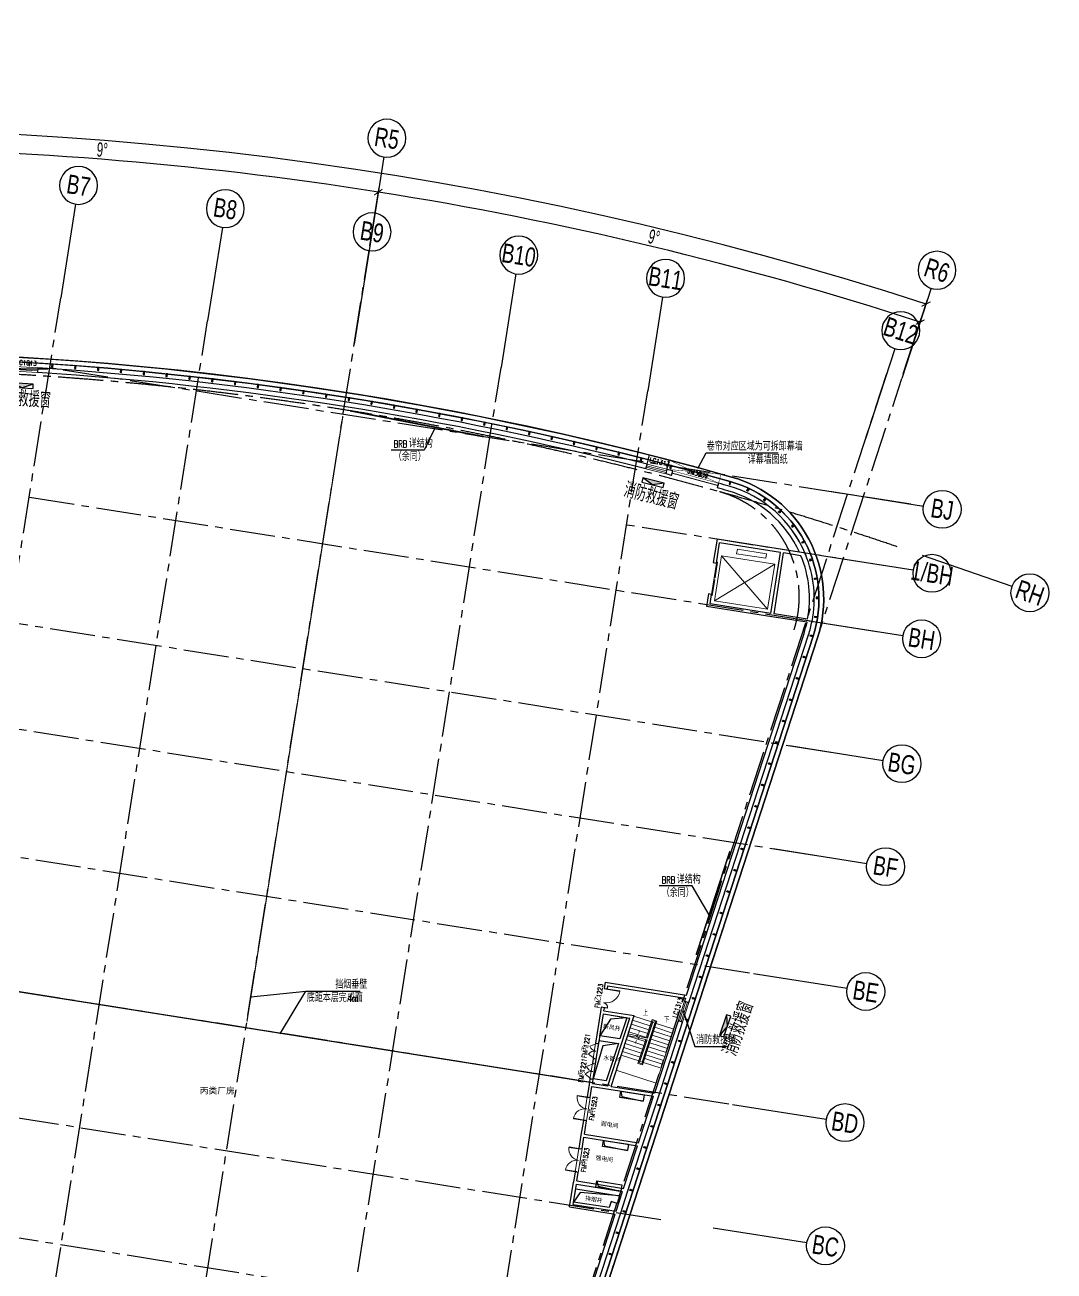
# Model space of a CAD drawing. Extents: x 162590 to 1345090, y -237084 to 1504616.
# Drawn here: x 759957 to 825068, y 129516 to 208385 of the extents above; entities that cross this region are included whole.
import ezdxf
from ezdxf.enums import TextEntityAlignment as Align

# ---------------------------------------------------------------- set-up
doc = ezdxf.new("R2010")
doc.units = 0
doc.linetypes.add('CENTER2', pattern=[28.575, 19.05, -3.175, 3.175, -3.175])
doc.layers.get('0').update_dxf_attribs({"color": 8})
doc.layers.get('Defpoints').update_dxf_attribs({"color": 8})
for name, color, linetype in [('#幕墙线-平面', 8, 'Continuous'), ('#文字', 8, 'Continuous'), ('#标注', 8, 'Continuous'), ('#轴线', 8, 'CENTER2'), ('A-FLOR-AREA', 8, 'Continuous'), ('A-Hole', 8, 'Continuous'), ('CURTWALL', 8, 'Continuous'), ('DIM_LEAD', 8, 'Continuous'), ('DOOR_FIRE_TEXT', 8, 'Continuous'), ('WALL', 8, 'Continuous'), ('WINDOW_TEXT', 8, 'Continuous'), ('xx', 8, 'Continuous'), ('救援窗', 8, 'Continuous'), ('数据中心轮廓线', 8, 'Continuous')]:
    doc.layers.add(name, color=color, linetype=linetype)
for name, color, linetype, lineweight in [('A-WALL', 8, 'Continuous', 50), ('DIM_SYMB', 8, 'Continuous', 5), ('DOOR_FIRE', 8, 'Continuous', 13), ('EVTR', 8, 'Continuous', 9), ('PUB_TEXT', 8, 'Continuous', 5), ('STAIR', 8, 'Continuous', 9), ('WINDOW', 8, 'Continuous', 13), ('阻尼器布置', 8, 'Continuous', 9)]:
    doc.layers.add(name, color=color, linetype=linetype, lineweight=lineweight)
doc.styles.add('_TCH_DIM', font='SIMPLEX', dxfattribs={"bigfont": 'GBCBIG'})
doc.styles.add('_TCH_WINDOW', font='SIMPLEX', dxfattribs={"height": 3.5, "bigfont": 'GBCBIG'})
doc.styles.add('JHZX', font='jrs.shx', dxfattribs={"width": 0.6, "bigfont": 'jhz.shx'})
doc.styles.get("Standard").update_dxf_attribs({"font": 'arial.ttf'})
doc.styles.add('图纸文字', font='txt.shx', dxfattribs={"width": 0.5, "bigfont": 'HZTXT.shx'})
doc.dimstyles.new('JZBZ-300', dxfattribs={"dimscale": 300, "dimtxt": 3, "dimasz": 1.5, "dimexe": 1, "dimexo": 1, "dimgap": 0.5, "dimtad": 1, "dimdec": 0, "dimdsep": 46, "dimtxsty": 'JHZX', "dimblk1": 'ARCHTICK', "dimblk2": 'ARCHTICK', "dimsah": 1, "dimcen": 0, "dimclrd": 1, "dimclre": 1, "dimclrt": 2, "dimadec": 3, "dimazin": 2, "dimtfac": 1, "dimtdec": 0, "dimtix": 1, "dimtmove": 0, "dimatfit": 3, "dimfxl": 1, "dimtolj": 1, "dimlwd": -1, "dimlwe": -1, "dimarcsym": 1})

# ---------------------------------------------------------------- blocks, each defined once
blk = doc.blocks.new('A$C6e55dde9')
at = {"layer": '救援窗'}
h = blk.add_hatch(color=256, dxfattribs=at)
edge = h.paths.add_edge_path()
edge.add_arc((-839, -143), 839, 350.47785, 360)
edge.add_arc((839, -143), 839, 180, 189.52215)
edge.add_line((12, -282), (693, 0))
edge.add_line((693, 0), (-693, 0))
edge.add_line((-693, 0), (-12, -282))
edge = h.paths.add_edge_path()
edge.add_line((-12, -282), (0, -287))
edge.add_line((0, -287), (12, -282))
edge.add_arc((839, -143), 839, 180, 189.52215, ccw=False)
edge.add_arc((-839, -143), 839, -9.52215, 0, ccw=False)
blk.add_lwpolyline([(693, 0), (-693, 0), (-693, -287), (693, -287)], close=True, dxfattribs=at)
blk.add_lwpolyline([(693, 0), (0, -287), (-693, 0)], dxfattribs=at)
blk = doc.blocks.new('A$Cf5e5299f')
at = {"layer": '#标注', "ltscale": 300}
blk.add_blockref('A$C6e55dde9', (0, 0), dxfattribs=at)
at = {"layer": '#文字', "style": '图纸文字', "width": 0.7}
blk.add_text('消防救援窗', height=1000, dxfattribs=at).set_placement((-1646, -1458))
blk = doc.blocks.new('Hole-2F')
at = {"layer": 'A-Hole'}
for points in [[(49162, 168484), (49381, 169866), (50858, 169632), (50420, 168284), (49162, 168484)], [(50858, 169632), (49822, 169541), (49162, 168484)], [(50327, 167995), (49353, 167848), (48732, 165768)], [(50481, 164984), (50546, 164647), (51900, 164355)], [(49380, 161868), (49445, 161531), (50897, 161223)], [(49738, 157610), (47496, 157965), (47629, 158804), (50404, 158365), (50246, 157876), (49865, 158000), (49738, 157610)], [(50404, 158365), (47917, 158569), (47496, 157965)], [(48973, 159300), (49039, 158963), (50491, 158655)]]:
    blk.add_lwpolyline(points, dxfattribs=at)
for points in [[(50327, 167995), (49560, 165636), (48732, 165768), (49115, 168187)], [(50481, 164984), (51962, 164750), (51900, 164355), (50418, 164589)], [(49380, 161868), (50960, 161618), (50897, 161223), (49317, 161473)], [(48973, 159300), (50553, 159050), (50491, 158655), (48910, 158905)]]:
    blk.add_lwpolyline(points, close=True, dxfattribs=at)
blk = doc.blocks.new('BRB-group')
at = {"layer": 'DIM_LEAD'}
for p, q in [((38699, 206893), (38049, 205558)), ((38049, 205558), (35963, 205558)), ((55002, 177966), (52916, 177966)), ((56075, 176140), (55002, 177966))]:
    blk.add_line(p, q, dxfattribs=at)
at = {"layer": 'DIM_LEAD', "const_width": 60}
for points in [[(38712, 206920, 1), (38686, 206866, 1)], [(56090, 176114, 1), (56059, 176166, 1)]]:
    blk.add_lwpolyline(points, format="xyb", close=True, dxfattribs=at)
at = {"layer": '阻尼器布置', "ltscale": 0.5, "const_width": 100}
for points in [[(33356, 208043), (41803, 206402)], [(55250, 173603), (57382, 180165)]]:
    blk.add_lwpolyline(points, dxfattribs=at)
at = {"layer": 'PUB_TEXT', "style": '_TCH_DIM', "width": 0.705882}
for p in [(36120, 205716), (53073, 178124)]:
    blk.add_text('BRB', height=446.2, dxfattribs=at).set_placement(p)
at = {"layer": 'PUB_TEXT', "style": '_TCH_DIM'}
for s, p in [('详结构', (37065, 205716)), ('（余同）', (36120, 204876)), ('详结构', (54018, 178124)), ('（余同）', (53073, 177284))]:
    blk.add_text(s, height=506.4, dxfattribs=at).set_placement(p)
blk = doc.blocks.new('$DorLib2D$00000225')
for p, q in [((0.475, -0.001), (0.475, 0.752)), ((0.475, 0.752), (0.5, 0.752)), ((0.5, -0.001), (0.5, 0.752)), ((-0.5, 0), (-0.5, 0.252)), ((-0.475, 0.252), (-0.5, 0.252)), ((-0.475, 0), (-0.475, 0.252)), ((-0.475, 0), (-0.5, 0)), ((0.475, -0.001), (0.5, -0.001))]:
    blk.add_line(p, q)
for centre, radius, start, end in [((0.505, -0.002), 0.755, 92.24927, 179.72377), ((-0.501, 0.003), 0.251, 359.78987, 84.09744)]:
    blk.add_arc(centre, radius, start, end)
blk = doc.blocks.new('$DorLib2D$00000002')
for p, q in [((-0.5, 0), (-0.5, 0.4875)), ((-0.475, 0.4875), (-0.5, 0.4875)), ((-0.475, 0), (-0.475, 0.4875)), ((0.475, 0), (0.475, 0.4875)), ((0.475, 0.4875), (0.5, 0.4875)), ((0.5, 0), (0.5, 0.4875)), ((-0.5, 0), (-0.475, 0)), ((0.5, 0), (0.475, 0))]:
    blk.add_line(p, q)
for centre, start, end in [((-0.4875, 0), 0, 88.53072), ((0.4875, 0), 91.46928, 180)]:
    blk.add_arc(centre, 0.4875, start, end)
blk = doc.blocks.new('$DorLib2D$00000213')
at = {"const_width": 0.02}
blk.add_lwpolyline([(0.5, 0), (-0.5, 0)], dxfattribs=at)
blk = doc.blocks.new('$WINLIB2D$00000001')
for points in [[(-0.5, 0.5), (-0.5, -0.5)], [(-0.5, 0.5), (0.5, 0.5)], [(0.5, -0.5), (0.5, 0.5)], [(0.5, 0.167), (-0.5, 0.167)], [(0.5, -0.167), (-0.5, -0.167)], [(-0.5, -0.5), (0.5, -0.5)]]:
    blk.add_lwpolyline(points)
blk = doc.blocks.new('$DorLib2D$00000231')
for p, q in [((-0.5, 0), (-0.25, 0.433)), ((0.5, 0), (0.25, 0.433))]:
    blk.add_line(p, q)
for centre, start, end in [((-0.5, 0), 0, 60), ((0.5, 0), 120, 180)]:
    blk.add_arc(centre, 0.5, start, end)
blk = doc.blocks.new('$DORLIB2D$00000127')
for points in [[(-0.533, 0.795), (-0.533, 0.69)], [(-0.033, 0.795), (-0.533, 0.795)], [(-0.033, 0.795), (-0.033, 0.69)], [(0.533, 0.795), (0.033, 0.795)], [(0.033, 0.795), (0.033, 0.69)], [(0.533, 0.795), (0.533, 0.69)], [(-0.033, 0.69), (-0.533, 0.69)], [(0.5, 0.5), (-0.5, 0.5)], [(0.533, 0.69), (0.033, 0.69)]]:
    blk.add_lwpolyline(points)
blk = doc.blocks.new('A$C4b599ed2')
at = {"layer": 'A-FLOR-AREA'}
blk.add_arc((55320, -14552), 7400, 21.72279, 35.71757, dxfattribs=at)
at = {"layer": 'A-WALL', "const_width": 75}
for points in [[(26827, -41311), (32897, -2989)], [(8493, -38812), (48494, -45148)]]:
    blk.add_lwpolyline(points, dxfattribs=at)
at = {"layer": 'CURTWALL'}
blk.add_lwpolyline([(-1, -62800, -0.065775), (38410, -67875, 0.399227), (47733, -62819), (62643, -16931, 0.425761), (57410, -7141, 0.169589), (-81792, -15655, 0.425761), (-85792, -26010), (-65402, -69738, 0.399227), (-55532, -73621, -0.096522), (-1, -62800, -0.094813)], format="xyb", dxfattribs=at)
at = {"layer": 'DIM_LEAD'}
for p, q in [((55370, -6271), (55888, -5327)), ((55888, -5327), (60444, -5327)), ((27073, -39759), (30547, -39384)), ((28951, -42053), (30547, -39384)), ((30547, -39384), (33983, -39384)), ((54450, -40688), (55155, -42890)), ((55155, -42890), (57176, -42890))]:
    blk.add_line(p, q, dxfattribs=at)
at = {"layer": 'DIM_LEAD', "const_width": 60}
for points in [[(55356, -6298, 1), (55384, -6245, 1)], [(27043, -39762, 1), (27103, -39756, 1)], [(54441, -40659, 1), (54460, -40717, 1)], [(28936, -42079, 1), (28967, -42027, 1)]]:
    blk.add_lwpolyline(points, format="xyb", close=True, dxfattribs=at)
at = {"layer": 'DIM_SYMB', "elevation": -1683}
for points in [[(51943, -41044, 0, 0, 0), (51581, -42156, 0, 80, 0), (51674, -41871, 0, 0, 0)], [(53274, -41476, 0, 0, 0), (52276, -44548, 0, 0, 0), (50945, -44116, 0, 0, 0), (51501, -42404, 0, 80, 0), (51408, -42689, 0, 0, 0)]]:
    blk.add_lwpolyline(points, format="xyseb", dxfattribs=at)
at = {"layer": 'DOOR_FIRE'}
for p, q in [((48729, -43667), (48885, -42679)), ((48926, -43698), (49083, -42710)), ((48525, -44951), (48682, -43963)), ((48723, -44982), (48879, -43994)), ((48111, -47568), (48345, -46086)), ((48308, -47599), (48543, -46118)), ((47594, -50827), (47829, -49346)), ((47792, -50859), (48027, -49377))]:
    blk.add_line(p, q, dxfattribs=at)
at = {"layer": 'EVTR'}
for p, q in [((57855, -11422), (57810, -11704)), ((57810, -11704), (59648, -11995)), ((59692, -11713), (57855, -11422)), ((59648, -11995), (59692, -11713)), ((56857, -11841), (56406, -14686)), ((56406, -14686), (60215, -12373)), ((60215, -12373), (56857, -11841)), ((56857, -11841), (59765, -15218)), ((60215, -12373), (59765, -15218)), ((59765, -15218), (56406, -14686))]:
    blk.add_line(p, q, dxfattribs=at)
at = {"layer": 'STAIR'}
for p, q in [((51308, -40974), (50944, -42095)), ((52421, -41336), (51308, -40974)), ((52180, -42077), (51067, -41716)), ((52260, -41830), (51148, -41469)), ((52341, -41583), (51228, -41221)), ((51824, -43981), (52690, -41318)), ((51836, -43879), (52640, -41407)), ((51863, -44056), (52765, -41279)), ((52470, -41183), (52091, -42352)), ((52509, -41259), (52150, -42365)), ((52497, -41360), (52169, -42369)), ((52417, -41608), (52398, -41601)), ((52765, -41279), (52470, -41183)), ((52497, -41360), (52478, -41354)), ((52497, -41360), (52640, -41407)), ((52690, -41318), (52509, -41259)), ((52559, -41654), (52578, -41660)), ((52636, -41679), (53748, -42040)), ((52640, -41407), (52659, -41413)), ((52716, -41431), (53829, -41793)), ((53025, -44266), (53829, -41793)), ((50913, -42191), (50505, -43447)), ((51939, -42819), (50826, -42458)), ((52019, -42572), (50907, -42210)), ((51449, -42311), (50913, -42191)), ((51497, -42219), (50944, -42095)), ((52100, -42325), (50987, -41963)), ((51536, -42145), (51449, -42311)), ((51570, -42412), (51536, -42145)), ((52060, -42447), (51568, -43961)), ((51653, -42254), (51570, -42412)), ((52138, -42465), (51605, -42345)), ((52119, -42460), (51644, -43922)), ((52169, -42369), (51653, -42254)), ((52138, -42465), (51694, -43833)), ((52176, -42349), (52157, -42343)), ((52256, -42102), (52237, -42096)), ((52336, -41855), (52317, -41849)), ((52318, -42396), (52337, -42402)), ((52394, -42421), (53507, -42782)), ((52399, -42149), (52418, -42155)), ((52475, -42173), (53588, -42535)), ((52479, -41901), (52498, -41907)), ((52555, -41926), (53668, -42288)), ((51698, -43561), (50585, -43200)), ((51778, -43314), (50666, -42952)), ((51859, -43067), (50746, -42705)), ((51854, -43339), (51835, -43332)), ((51935, -43091), (51916, -43085)), ((52015, -42844), (51996, -42838)), ((52095, -42597), (52076, -42591)), ((52077, -43138), (52096, -43144)), ((52153, -43162), (53266, -43524)), ((52158, -42890), (52177, -42897)), ((52234, -42915), (53347, -43277)), ((52238, -42643), (52257, -42649)), ((52314, -42668), (53427, -43029)), ((50505, -43447), (50196, -44398)), ((51618, -43808), (50505, -43447)), ((51618, -43808), (50505, -43447)), ((51568, -43961), (51863, -44056)), ((51644, -43922), (51824, -43981)), ((51694, -43833), (51675, -43827)), ((51855, -43886), (51675, -43827)), ((51774, -43586), (51755, -43580)), ((51836, -43879), (51855, -43886)), ((51912, -43904), (53025, -44266)), ((53025, -44266), (51912, -43904)), ((51917, -43632), (51936, -43638)), ((51993, -43657), (53105, -44018)), ((51997, -43385), (52016, -43391)), ((52073, -43410), (53186, -43771)), ((50196, -44398), (52716, -45217)), ((52716, -45217), (53025, -44266))]:
    blk.add_line(p, q, dxfattribs=at)
at = {"layer": 'WALL'}
for p, q in [((13598, 62), (13580, -238)), ((52066, -6328), (52141, -6038)), ((53400, -6363), (53325, -6653)), ((53685, -6747), (53763, -6458)), ((56659, -7242), (56580, -7532)), ((56568, -10788), (56334, -12270)), ((56531, -12301), (56735, -11017)), ((60717, -11445), (56568, -10788)), ((60587, -11627), (56735, -11017)), ((59977, -15479), (60587, -11627)), ((60174, -15510), (60784, -11658)), ((61783, -11614), (60717, -11445)), ((61878, -11832), (60784, -11658)), ((56334, -12270), (56531, -12301)), ((56021, -14245), (55896, -15035)), ((56218, -14276), (56021, -14245)), ((56125, -14869), (56218, -14276)), ((59977, -15479), (56125, -14869)), ((60044, -15692), (55896, -15035)), ((62261, -16043), (60044, -15692)), ((62300, -15847), (60174, -15510)), ((54633, -39641), (62072, -16746)), ((54897, -39800), (62357, -16839)), ((49495, -38827), (49433, -39222)), ((49433, -39222), (49630, -39253)), ((49495, -38827), (54633, -39641)), ((49630, -39253), (49661, -39056)), ((49661, -39056), (54570, -39833)), ((54570, -39833), (54509, -40023)), ((54509, -40023), (54794, -40116)), ((54794, -40116), (54897, -39800)), ((49198, -40703), (48885, -42679)), ((49083, -42710), (49380, -40834)), ((49245, -40407), (49198, -40703)), ((49442, -40438), (49245, -40407)), ((49380, -40834), (51057, -41099)), ((49411, -40636), (49442, -40438)), ((49411, -40636), (51320, -40938)), ((49865, -45416), (51320, -40938)), ((49665, -45384), (51057, -41099)), ((54107, -41260), (52615, -45851)), ((52879, -46010), (54392, -41353)), ((54392, -41353), (54107, -41260)), ((48885, -42679), (49083, -42710)), ((48729, -43667), (48682, -43963)), ((48682, -43963), (48879, -43994)), ((48926, -43698), (48729, -43667)), ((48879, -43994), (48926, -43698)), ((48525, -44951), (48470, -45296)), ((48723, -44982), (48525, -44951)), ((48470, -45296), (48345, -46086)), ((48543, -46118), (48652, -45426)), ((48652, -45426), (49718, -45595)), ((48684, -45229), (48723, -44982)), ((48684, -45229), (49665, -45384)), ((49718, -45595), (52552, -46044)), ((49865, -45416), (52615, -45851)), ((48345, -46086), (48543, -46118)), ((51598, -48981), (52552, -46044)), ((51862, -49140), (52879, -46010)), ((48111, -47568), (47962, -48506)), ((48308, -47599), (48111, -47568)), ((48175, -48439), (48308, -47599)), ((47962, -48506), (47829, -49346)), ((48027, -49377), (48144, -48636)), ((48144, -48636), (51536, -49173)), ((48175, -48439), (51598, -48981)), ((47829, -49346), (48027, -49377)), ((50660, -51870), (51536, -49173)), ((50923, -52028), (51862, -49140)), ((47594, -50827), (47493, -51469)), ((47792, -50859), (47594, -50827)), ((47706, -51402), (47792, -50859)), ((47242, -53050), (47493, -51469)), ((47471, -52883), (47675, -51599)), ((47675, -51599), (50597, -52062)), ((47706, -51402), (50660, -51870)), ((50454, -53473), (50923, -52028)), ((50190, -53314), (50597, -52062)), ((47162, -62633), (50128, -53507)), ((47242, -53050), (50128, -53507)), ((47448, -62726), (50454, -53473)), ((47471, -52883), (50190, -53314))]:
    blk.add_line(p, q, dxfattribs=at)
for centre, radius, start, end in [((-1, -210700), 211200, 75.70675, 86.30827), ((-1, -210700), 210900, 75.707, 86.30792), ((-1, -210700), 210900, 75.25269, 75.35382), ((-1, -210700), 211200, 75.25211, 75.35407), ((-1, -210700), 210900, 74.24968, 74.43766), ((-1, -210700), 211200, 74.24968, 74.43824), ((55320, -14552), 7100, 24.44226, 74.24968), ((55320, -14552), 7400, 22.4866, 74.24968), ((55320, -14552), 7400, 348.74513, 22.4866), ((55320, -14552), 7100, 349.48902, 22.52881), ((55320, -14552), 7100, 342, 347.87368), ((55320, -14552), 7400, 342, 348.74513)]:
    blk.add_arc(centre, radius, start, end, dxfattribs=at)
at = {"layer": '数据中心轮廓线'}
for p, q in [((52141, -6038), (52289, -5456)), ((53400, -6363), (53551, -5782))]:
    blk.add_line(p, q, dxfattribs=at)
blk.add_lwpolyline([(57491, -6852, 0.169589), (-81908, -15378, 0.425761), (-86064, -26137), (-65674, -69865, 0.399227), (-55419, -73899, -0.163334), (38332, -68165, 0.399227), (48018, -62911), (62928, -17024, 0.425761)], format="xyb", close=True, dxfattribs=at)
at = {"layer": '数据中心轮廓线', "const_width": 30}
for points in [[(56659, -7242), (56820, -6664), (53551, -5782), (53399, -6364), (56659, -7242)], [(56659, -7242), (53551, -5782)], [(56820, -6664), (53399, -6364)]]:
    blk.add_lwpolyline(points, dxfattribs=at)
at = {"layer": 'A-Hole'}
blk.add_blockref('Hole-2F', (-1, -210700), dxfattribs=at)
at = {"layer": 'DOOR_FIRE', "zscale": 200}
for name, p, xscale, yscale, rotation in [('$DorLib2D$00000225', (49437, -39830), -1200, 1200, 260.9999999999617), ('$DorLib2D$00000231', (48906, -43188), -999.9999999999997, 999.9999999999998, 80.99999999998364), ('$DorLib2D$00000231', (48702, -44472), -999.9999999999997, 999.9999999999998, 80.99999999998364), ('$DorLib2D$00000002', (48327, -46843), 1500, 1500, 80.99999999997397), ('$DorLib2D$00000002', (47811, -50102), 1500.000000000001, 1500.000000000001, 80.99999999998337)]:
    blk.add_blockref(name, p, dxfattribs=dict(at, xscale=xscale, yscale=yscale, rotation=rotation))
at = {"layer": 'WINDOW'}
ref = blk.add_blockref('$WINLIB2D$00000001', (12690, -34), dxfattribs=dict(at, xscale=-1800, yscale=299.9999999999999, zscale=1800, rotation=356.5524257679515))
ref.add_attrib('A', 'LC1813', (12224, 270), dxfattribs={"layer": 'WINDOW_TEXT', "height": 297.5, "rotation": 356.55243, "style": '_TCH_WINDOW', "width": 0.705882})
ref = blk.add_blockref('$WINLIB2D$00000001', (52733, -6345), dxfattribs=dict(at, xscale=-1300, yscale=300, zscale=1300, rotation=345.5304092786747))
ref.add_attrib('A', 'LC1313', (52268, -5882), dxfattribs={"layer": 'WINDOW_TEXT', "height": 297.5, "rotation": 345.53041, "style": '_TCH_WINDOW', "width": 0.705882})
ref = blk.add_blockref('$DorLib2D$00000213', (55172, -6995), dxfattribs=dict(at, xscale=3000, yscale=3000, zscale=-3000, rotation=344.8451764032066))
ref.add_attrib('A', 'JM3039', (54689, -6612), dxfattribs={"layer": 'WINDOW_TEXT', "height": 297.5, "rotation": 344.84518, "style": '_TCH_WINDOW', "width": 0.705882})
at = {"layer": 'WINDOW', "xscale": -2000, "yscale": 200, "zscale": 2000, "rotation": 260.9999999999856}
blk.add_blockref('$DORLIB2D$00000127', (56276, -13273), dxfattribs=at)
at = {"layer": 'WINDOW'}
ref = blk.add_blockref('$WINLIB2D$00000001', (54450, -40688), dxfattribs=dict(at, xscale=-1300, yscale=300, zscale=-1300, rotation=71.99999998940382))
ref.add_attrib('A', 'LC1313', (54022, -41096), dxfattribs={"layer": 'WINDOW_TEXT', "height": 297.5, "rotation": 72, "style": '_TCH_WINDOW', "width": 0.705882})
at = {"layer": 'xx'}
blk.add_blockref('BRB-group', (-1, -210700), dxfattribs=at)
at = {"layer": 'DOOR_FIRE_TEXT', "style": '_TCH_WINDOW', "width": 0.705882}
for s, p in [('1223', (49232, -39815)), ('FM', (49128, -40473)), ('1221', (48413, -42981)), ('FM', (48309, -43639)), ('1221', (48188, -44542)), ('FM', (48084, -45200)), ('1523', (48872, -46947)), ('FM', (48768, -47604)), ('1523', (48356, -50206)), ('FM', (48252, -50863))]:
    blk.add_text(s, height=297.5, rotation=81, dxfattribs=at).set_placement(p)
at = {"layer": 'DOOR_FIRE_TEXT', "style": '_TCH_WINDOW'}
for s, p in [('乙', (49194, -40058)), ('丙', (48375, -43224)), ('丙', (48149, -44785)), ('甲', (48834, -47189)), ('甲', (48317, -50449))]:
    blk.add_text(s, height=338, rotation=81, dxfattribs=at).set_placement(p)
at = {"layer": 'PUB_TEXT', "style": '_TCH_DIM'}
for s, height, p in [('卷帘对应区域为可拆卸幕墙', 506.38, (55913, -5170)), ('详幕墙图纸', 506.4, (58505, -6010)), ('挡烟垂壁', 506.4, (32413, -39226)), ('底距本层完成面', 506.4, (30615, -40066)), ('上', 338, (51871, -40944)), ('下', 338, (53212, -41376)), ('消防救援窗', 506.4, (55248, -42733))]:
    blk.add_text(s, height=height, dxfattribs=at).set_placement(p)
at = {"layer": 'PUB_TEXT', "style": '_TCH_DIM', "width": 0.705882}
blk.add_text('4m', height=446.2, dxfattribs=at).set_placement((33196, -40066))
at = {"layer": 'PUB_TEXT'}
for s, p in [('新风井', (49342, -41736)), ('水管井', (49362, -43718)), ('弱电间', (49202, -47884)), ('强电间', (48870, -50048)), ('排烟井', (48203, -52616))]:
    blk.add_text(s, height=264.3, rotation=351.65865, dxfattribs=at).set_placement(p)
blk.add_text('丙类厂房', height=396.5, dxfattribs=at).set_placement((23841, -45883))
blk = doc.blocks.new('*U49')
blk.add_line((0, -20), (0, 0))
blk.add_circle((0, -24), 4)
at = {"style": 'JHZX', "width": 0.75}
blk.add_attdef('AXES', text='', height=4, dxfattribs=at).set_placement((0, -24), align=Align.MIDDLE_CENTER)
blk = doc.blocks.new('*U48')
blk.add_line((20, 0), (0, 0))
blk.add_circle((24, 0), 4)
at = {"style": 'JHZX', "width": 0.75}
blk.add_attdef('AXES', text='', height=4, dxfattribs=at).set_placement((24, 0), align=Align.MIDDLE_CENTER)
blk = doc.blocks.new('_ARCHTICK')
at = {"color": 0, "linetype": 'ByBlock', "const_width": 0.15}
blk.add_lwpolyline([(-0.5, -0.5), (0.5, 0.5)], dxfattribs=at)
blk = doc.blocks.new('*D1396')
at = {"layer": '#标注', "color": 8, "ltscale": 300, "transparency": 16777216}
for p, q in [((815530, 186296), (817059, 191004)), ((653692, 176398), (651600, 180884))]:
    blk.add_line(p, q, dxfattribs=at)
blk.add_arc((747175, -24078), 225850, 72, 115, dxfattribs=at)
at = {"layer": 'Defpoints', "color": 0, "ltscale": 300, "transparency": 16777216}
for p in [(761619, 201310), (815437, 186011), (653819, 176126), (747175, -24078)]:
    blk.add_point(p, dxfattribs=at)
at = {"layer": '#标注', "color": 8, "ltscale": 300, "transparency": 16777216, "xscale": 450, "yscale": 450, "zscale": 450}
for p, rotation in [((816967, 190718), 341.9999999957651), ((651727, 180612), 205.0000000052078)]:
    blk.add_blockref('_ARCHTICK', p, dxfattribs=dict(at, rotation=rotation))
at = {"layer": '#标注', "color": 8, "ltscale": 300, "transparency": 16777216, "insert": (733351, 201950), "char_height": 900, "attachment_point": 5, "rotation": 3.5, "style": 'JHZX'}
blk.add_mtext('\\A1;43°', dxfattribs=at)
blk = doc.blocks.new('*D1397')
at = {"layer": '#标注', "color": 8, "ltscale": 300, "transparency": 16777216}
for p, q in [((781778, 194399), (782365, 198103)), ((815530, 186296), (816689, 189862))]:
    blk.add_line(p, q, dxfattribs=at)
blk.add_arc((747175, -24078), 224650, 72, 81, dxfattribs=at)
at = {"layer": 'Defpoints', "color": 0, "ltscale": 300, "transparency": 16777216}
for p in [(781732, 194103), (805319, 192917), (815437, 186011), (747175, -24078)]:
    blk.add_point(p, dxfattribs=at)
at = {"layer": '#标注', "color": 8, "ltscale": 300, "transparency": 16777216, "xscale": 450, "yscale": 450, "zscale": 450}
for p, rotation in [((782318, 197806), 170.9999999999999), ((816596, 189577), 341.9999999957651)]:
    blk.add_blockref('_ARCHTICK', p, dxfattribs=dict(at, rotation=rotation))
at = {"layer": '#标注', "color": 8, "ltscale": 300, "transparency": 16777216, "insert": (799759, 194949), "char_height": 900, "attachment_point": 5, "rotation": 346.5, "style": 'JHZX'}
blk.add_mtext('\\A1;9°', dxfattribs=at)
blk = doc.blocks.new('*D1398')
at = {"layer": '#标注', "color": 8, "ltscale": 300, "transparency": 16777216}
for p, q in [((747175, 197122), (747175, 200872)), ((781778, 194399), (782365, 198103))]:
    blk.add_line(p, q, dxfattribs=at)
blk.add_arc((747175, -24078), 224650, 81, 90, dxfattribs=at)
at = {"layer": 'Defpoints', "color": 0, "ltscale": 300, "transparency": 16777216}
for p in [(770658, 199342), (747175, 196822), (781732, 194103), (747175, -24078)]:
    blk.add_point(p, dxfattribs=at)
at = {"layer": '#标注', "color": 8, "ltscale": 300, "transparency": 16777216, "xscale": 450, "yscale": 450, "zscale": 450}
for p, rotation in [((747175, 200572), 180.0000000000002), ((782318, 197806), 350.9999999999999)]:
    blk.add_blockref('_ARCHTICK', p, dxfattribs=dict(at, rotation=rotation))
at = {"layer": '#标注', "color": 8, "ltscale": 300, "transparency": 16777216, "insert": (764848, 200478), "char_height": 900, "attachment_point": 5, "rotation": 355.5, "style": 'JHZX'}
blk.add_mtext('\\A1;9°', dxfattribs=at)
blk = doc.blocks.new('*D1238')
at = {"layer": '#标注', "color": 8, "ltscale": 300, "transparency": 16777216}
for p, q in [((815530, 186296), (817059, 191004)), ((653692, 176398), (651600, 180884))]:
    blk.add_line(p, q, dxfattribs=at)
blk.add_arc((747175, -24078), 225850, 72, 115, dxfattribs=at)
at = {"layer": 'Defpoints', "color": 0, "ltscale": 300, "transparency": 16777216}
for p in [(761619, 201310), (815437, 186011), (653819, 176126), (747175, -24078)]:
    blk.add_point(p, dxfattribs=at)
at = {"layer": '#标注', "color": 8, "ltscale": 300, "transparency": 16777216, "xscale": 450, "yscale": 450, "zscale": 450}
for p, rotation in [((816967, 190718), 341.9999999957651), ((651727, 180612), 205.0000000052078)]:
    blk.add_blockref('_ARCHTICK', p, dxfattribs=dict(at, rotation=rotation))
at = {"layer": '#标注', "color": 8, "ltscale": 300, "transparency": 16777216, "insert": (733351, 201950), "char_height": 900, "attachment_point": 5, "rotation": 3.5, "style": 'JHZX'}
blk.add_mtext('\\A1;43°', dxfattribs=at)
blk = doc.blocks.new('*D1239')
at = {"layer": '#标注', "color": 8, "ltscale": 300, "transparency": 16777216}
for p, q in [((781778, 194399), (782365, 198103)), ((815530, 186296), (816689, 189862))]:
    blk.add_line(p, q, dxfattribs=at)
blk.add_arc((747175, -24078), 224650, 72, 81, dxfattribs=at)
at = {"layer": 'Defpoints', "color": 0, "ltscale": 300, "transparency": 16777216}
for p in [(781732, 194103), (805319, 192917), (815437, 186011), (747175, -24078)]:
    blk.add_point(p, dxfattribs=at)
at = {"layer": '#标注', "color": 8, "ltscale": 300, "transparency": 16777216, "xscale": 450, "yscale": 450, "zscale": 450}
for p, rotation in [((782318, 197806), 170.9999999999999), ((816596, 189577), 341.9999999957651)]:
    blk.add_blockref('_ARCHTICK', p, dxfattribs=dict(at, rotation=rotation))
at = {"layer": '#标注', "color": 8, "ltscale": 300, "transparency": 16777216, "insert": (799759, 194949), "char_height": 900, "attachment_point": 5, "rotation": 346.5, "style": 'JHZX'}
blk.add_mtext('\\A1;9°', dxfattribs=at)
blk = doc.blocks.new('*D1240')
at = {"layer": '#标注', "color": 8, "ltscale": 300, "transparency": 16777216}
for p, q in [((747175, 197122), (747175, 200872)), ((781778, 194399), (782365, 198103))]:
    blk.add_line(p, q, dxfattribs=at)
blk.add_arc((747175, -24078), 224650, 81, 90, dxfattribs=at)
at = {"layer": 'Defpoints', "color": 0, "ltscale": 300, "transparency": 16777216}
for p in [(770658, 199342), (747175, 196822), (781732, 194103), (747175, -24078)]:
    blk.add_point(p, dxfattribs=at)
at = {"layer": '#标注', "color": 8, "ltscale": 300, "transparency": 16777216, "xscale": 450, "yscale": 450, "zscale": 450}
for p, rotation in [((747175, 200572), 180.0000000000002), ((782318, 197806), 350.9999999999999)]:
    blk.add_blockref('_ARCHTICK', p, dxfattribs=dict(at, rotation=rotation))
at = {"layer": '#标注', "color": 8, "ltscale": 300, "transparency": 16777216, "insert": (764848, 200478), "char_height": 900, "attachment_point": 5, "rotation": 355.5, "style": 'JHZX'}
blk.add_mtext('\\A1;9°', dxfattribs=at)
blk = doc.blocks.new('*D1322')
at = {"layer": '#标注', "color": 8, "ltscale": 300, "transparency": 16777216}
for p, q in [((815530, 186296), (817059, 191004)), ((653692, 176398), (651600, 180884))]:
    blk.add_line(p, q, dxfattribs=at)
blk.add_arc((747175, -24078), 225850, 72, 115, dxfattribs=at)
at = {"layer": 'Defpoints', "color": 0, "ltscale": 300, "transparency": 16777216}
for p in [(761619, 201310), (815437, 186011), (653819, 176126), (747175, -24078)]:
    blk.add_point(p, dxfattribs=at)
at = {"layer": '#标注', "color": 8, "ltscale": 300, "transparency": 16777216, "xscale": 450, "yscale": 450, "zscale": 450}
for p, rotation in [((816967, 190718), 341.9999999957651), ((651727, 180612), 205.0000000052078)]:
    blk.add_blockref('_ARCHTICK', p, dxfattribs=dict(at, rotation=rotation))
at = {"layer": '#标注', "color": 8, "ltscale": 300, "transparency": 16777216, "insert": (733351, 201950), "char_height": 900, "attachment_point": 5, "rotation": 3.5, "style": 'JHZX'}
blk.add_mtext('\\A1;43°', dxfattribs=at)
blk = doc.blocks.new('*D1323')
at = {"layer": '#标注', "color": 8, "ltscale": 300, "transparency": 16777216}
for p, q in [((781778, 194399), (782365, 198103)), ((815530, 186296), (816689, 189862))]:
    blk.add_line(p, q, dxfattribs=at)
blk.add_arc((747175, -24078), 224650, 72, 81, dxfattribs=at)
at = {"layer": 'Defpoints', "color": 0, "ltscale": 300, "transparency": 16777216}
for p in [(781732, 194103), (805319, 192917), (815437, 186011), (747175, -24078)]:
    blk.add_point(p, dxfattribs=at)
at = {"layer": '#标注', "color": 8, "ltscale": 300, "transparency": 16777216, "xscale": 450, "yscale": 450, "zscale": 450}
for p, rotation in [((782318, 197806), 170.9999999999999), ((816596, 189577), 341.9999999957651)]:
    blk.add_blockref('_ARCHTICK', p, dxfattribs=dict(at, rotation=rotation))
at = {"layer": '#标注', "color": 8, "ltscale": 300, "transparency": 16777216, "insert": (799759, 194949), "char_height": 900, "attachment_point": 5, "rotation": 346.5, "style": 'JHZX'}
blk.add_mtext('\\A1;9°', dxfattribs=at)
blk = doc.blocks.new('*D1324')
at = {"layer": '#标注', "color": 8, "ltscale": 300, "transparency": 16777216}
for p, q in [((747175, 197122), (747175, 200872)), ((781778, 194399), (782365, 198103))]:
    blk.add_line(p, q, dxfattribs=at)
blk.add_arc((747175, -24078), 224650, 81, 90, dxfattribs=at)
at = {"layer": 'Defpoints', "color": 0, "ltscale": 300, "transparency": 16777216}
for p in [(770658, 199342), (747175, 196822), (781732, 194103), (747175, -24078)]:
    blk.add_point(p, dxfattribs=at)
at = {"layer": '#标注', "color": 8, "ltscale": 300, "transparency": 16777216, "xscale": 450, "yscale": 450, "zscale": 450}
for p, rotation in [((747175, 200572), 180.0000000000002), ((782318, 197806), 350.9999999999999)]:
    blk.add_blockref('_ARCHTICK', p, dxfattribs=dict(at, rotation=rotation))
at = {"layer": '#标注', "color": 8, "ltscale": 300, "transparency": 16777216, "insert": (764848, 200478), "char_height": 900, "attachment_point": 5, "rotation": 355.5, "style": 'JHZX'}
blk.add_mtext('\\A1;9°', dxfattribs=at)
blk = doc.blocks.new('lz')
at = {"layer": '#幕墙线-平面', "ltscale": 250}
for points in [[(-33, 0, -0.414214), (-40, 7), (-40, 172, -0.414214), (-33, 180), (32, 180, -0.414214), (40, 172), (40, 7, -0.414214), (32, 0)], [(-33, 6, -0.414214), (-34, 7), (-34, 172, -0.414214), (-33, 174), (32, 174, -0.414214), (34, 172), (34, 7, -0.414214), (32, 6)]]:
    blk.add_lwpolyline(points, format="xyb", close=True, dxfattribs=at)

msp = doc.modelspace()

# ---------------------------------------------------------------- linework, layer by layer
at = {"layer": '#幕墙线-平面'}
msp.add_lwpolyline([(804667.4, 179769.9, -0.4257611), (810104.3, 169598.2), (795194.6, 123710.9, -0.3992271), (785508.5, 118457.6, 0.131617), (709125.3, 118533.5, 0.0310521), (691756.9, 112723.5, -0.3992271), (681502.8, 116757.2), (661112, 160485.4, -0.4257611), (665268.7, 171244, -0.0303466), (689515, 179722.5, -0.1385295)], format="xyb", close=True, dxfattribs=at)
msp.add_lwpolyline([(804586, 179481.2, -0.4257611), (809819, 169690.9), (794909.3, 123803.6, -0.3992271), (785586.4, 118747.3, 0.131617), (709047.9, 118823.3, 0.0310521), (691644.3, 113001.5, -0.3992271), (681774.7, 116884), (661383.9, 160612.2, -0.4257611), (665384.7, 170967.3, -0.0303466), (689596.7, 179433.8, -0.1385295), (804586, 179481.2)], format="xyb", dxfattribs=at)
at = {"layer": '#轴线', "ltscale": 150}
for p, q in [((768700.6, 111828.2), (781731.6, 194102.6)), ((751148.9, 121189.1), (762224.4, 191117.4)), ((760433.1, 119718.6), (771508.7, 189647)), ((732837.9, 186622.3), (761512.4, 186622.3)), ((816002.8, 178043.7), (761520.5, 186672.8)), ((779001.7, 116777.7), (790077.2, 186706)), ((789930.9, 110746.7), (814485.3, 186317.5)), ((789695.9, 106787.6), (815437, 186010.6)), ((788285.9, 115307.2), (799361.5, 185235.5)), ((813865.6, 169978.7), (760222.1, 178475)), ((814522.7, 174127), (798016.2, 176741.4)), ((810942.3, 162342), (758970.6, 170573.5)), ((809909.8, 155823.3), (757938.1, 164054.8)), ((805802.2, 148374.1), (756686.6, 156153.3)), ((804488.1, 140077.6), (755372.6, 147856.7)), ((800187.1, 132760.3), (754136.8, 140054)), ((798888.9, 125372.4), (746846.7, 133615.1))]:
    msp.add_line(p, q, dxfattribs=at)
for centre, radius, start, end in [((747175.2, -24077.7), 210700, 71.184181, 115.815819), ((802046.6, 172196.5), 6900, 342.3, 74.380873)]:
    msp.add_arc(centre, radius, start, end, dxfattribs=at)

# ---------------------------------------------------------------- block references
at = {"layer": '#标注'}
ref = msp.add_blockref('*U49', (781731.6, 194102.6), dxfattribs=dict(at, xscale=-300, yscale=300, zscale=300, rotation=171.0000000000134))
ref.add_attrib('AXES', 'R5', dxfattribs={"layer": '0', "height": 1200, "rotation": 351, "style": 'JHZX', "width": 0.75}).set_placement((782857.9, 201214), align=Align.MIDDLE_CENTER)
ref = msp.add_blockref('*U49', (762224.4, 191117.4), dxfattribs=dict(at, xscale=-300, yscale=300, zscale=300, rotation=170.9999999999885))
ref.add_attrib('AXES', 'B7', dxfattribs={"layer": '0', "height": 1200, "rotation": 351, "style": 'JHZX', "width": 0.75}).set_placement((763350.7, 198228.8), align=Align.MIDDLE_CENTER)
ref = msp.add_blockref('*U49', (771508.7, 189647), dxfattribs=dict(at, xscale=-300, yscale=300, zscale=300, rotation=170.9999999999885))
ref.add_attrib('AXES', 'B8', dxfattribs={"layer": '0', "height": 1200, "rotation": 351, "style": 'JHZX', "width": 0.75}).set_placement((772635, 196758.3), align=Align.MIDDLE_CENTER)
ref = msp.add_blockref('*U49', (780793, 188176.5), dxfattribs=dict(at, xscale=-300, yscale=300, zscale=300, rotation=170.9999999999885))
ref.add_attrib('AXES', 'B9', dxfattribs={"layer": '0', "height": 1200, "rotation": 351, "style": 'JHZX', "width": 0.75}).set_placement((781919.3, 195287.8), align=Align.MIDDLE_CENTER)
ref = msp.add_blockref('*U49', (790077.2, 186706), dxfattribs=dict(at, xscale=-300, yscale=300, zscale=300, rotation=170.9999999999885))
ref.add_attrib('AXES', 'B10', dxfattribs={"layer": '0', "height": 1200, "rotation": 351, "style": 'JHZX', "width": 0.75}).set_placement((791203.6, 193817.3), align=Align.MIDDLE_CENTER)
ref = msp.add_blockref('*U49', (815437, 186010.6), dxfattribs=dict(at, xscale=-300.0000000000002, yscale=300, zscale=300, rotation=161.9999999956635))
ref.add_attrib('AXES', 'R6', dxfattribs={"layer": '0', "height": 1200, "rotation": 342, "style": 'JHZX', "width": 0.75}).set_placement((817662, 192858.2), align=Align.MIDDLE_CENTER)
ref = msp.add_blockref('*U49', (799361.5, 185235.5), dxfattribs=dict(at, xscale=-300, yscale=300, zscale=300, rotation=170.9999999999885))
ref.add_attrib('AXES', 'B11', dxfattribs={"layer": '0', "height": 1200, "rotation": 351, "style": 'JHZX', "width": 0.75}).set_placement((800487.8, 192346.9), align=Align.MIDDLE_CENTER)
ref = msp.add_blockref('*U49', (813144, 182189.4), dxfattribs=dict(at, xscale=-300.0000000000003, yscale=300.0000000000003, zscale=300, rotation=161.9999999977861))
ref.add_attrib('AXES', 'B12', dxfattribs={"layer": '0', "height": 1200, "rotation": 342, "style": 'JHZX', "width": 0.75}).set_placement((815368.9, 189037), align=Align.MIDDLE_CENTER)
at = {"layer": '#标注', "ltscale": 300}
for p, rotation in [((759796.3, 185699.1), 356.6765595746123), ((799728, 179547.3), 345.9459179063588), ((804124.6, 145085.6), 71.15987865498043)]:
    msp.add_blockref('A$Cf5e5299f', p, dxfattribs=dict(at, rotation=rotation))
at = {"layer": '#标注'}
for p, xscale, yscale, rotation, values in [((810878.5, 178855.3), 300.0000000000001, 300.0000000000001, 351.000000000555, {'AXES': 'BJ'}), ((810237.1, 174805.8), 300.0000000000001, 300.0000000000001, 351.000000000555, {'AXES': '1/BH'}), ((816739.7, 174807.8), 300.0000000000002, 300.0000000000002, 340.8439878889847, {'AXES': 'RH'}), ((809580.1, 170657.5), 300.0000000000001, 300.0000000000001, 351.000000000555, {'AXES': 'BH'}), ((808328.6, 162756), 300.0000000000001, 300.0000000000001, 351.000000000555, {'AXES': 'BG'}), ((807296.2, 156237.2), 300.0000000000001, 300.0000000000001, 351.000000000555, {'AXES': 'BF'}), ((806044.7, 148335.7), 300.0000000000001, 300.0000000000001, 351.000000000555, {'AXES': 'BE'}), ((804730.7, 140039.1), 300.0000000000001, 300.0000000000001, 351.000000000555, {'AXES': 'BD'}), ((803494.8, 132236.4), 300.0000000000001, 300.0000000000001, 351.000000000555, {'AXES': 'BC'})]:
    msp.add_blockref('*U48', p, dxfattribs=dict(at, xscale=xscale, yscale=yscale, rotation=rotation)).add_auto_attribs(values)
at = {"ltscale": 300}
msp.add_blockref('A$C4b599ed2', (747176.4, 186622.3), dxfattribs=at)
at = {"xscale": -1}
for p, rotation in [((760248.4, 187017.8), 176.4561771704578), ((761698.8, 186923), 176.0624190782876), ((763148.5, 186818.2), 175.6686609861174), ((764597.5, 186703.4), 175.2749028939471), ((766045.7, 186578.7), 174.8811448017768), ((767492.9, 186444), 174.4873867096067), ((768939.2, 186299.4), 174.0936286174363), ((770384.5, 186144.9), 173.6998705252662), ((771828.6, 185980.4), 173.3061124330959), ((773271.6, 185806.1), 172.9123543409256), ((774713.4, 185621.8), 172.5185962487553), ((776153.9, 185427.6), 172.1248381565852), ((777593, 185223.5), 171.7310800644149), ((779030.7, 185009.5), 171.3373219722446), ((780466.8, 184785.6), 170.9435638800745), ((781901.4, 184551.9), 170.5498057879041), ((783334.4, 184308.3), 170.1560476957339), ((784765.6, 184054.9), 169.7622896035635), ((786195.1, 183791.6), 169.3685315113935), ((787622.7, 183518.6), 168.9747734192231), ((789048.4, 183235.7), 168.5810153270529), ((790472.1, 182943), 168.1872572348827), ((791893.8, 182640.6), 167.7934991427124), ((793313.4, 182328.4), 167.3997410505421), ((794730.8, 182006.5), 167.005982958372), ((796146, 181674.8), 166.6122248662016), ((797558.8, 181333.4), 166.2184667740313), ((798969.3, 180982.3), 165.8247086818612), ((800837.2, 180501.4), 165.4309505896909), ((802713.6, 179999.4), 164.6434344053505), ((804586, 179481.2), 165.0585954690306), ((806823.9, 178438.8), 145.7997410517604), ((808616.9, 176741.7), 127.3498057888212), ((809780.7, 174564.5), 108.8998705258821), ((810195.6, 172130.8), 90.44993526294283)]:
    msp.add_blockref('lz', p, dxfattribs=dict(at, rotation=rotation))
for p, rotation in [((805748.8, 179049.4), 155.0889871703315), ((807789.9, 177661.6), 136.6427225711602), ((809287.1, 175699.2), 118.1964579719889), ((810086.4, 173363.9), 99.7501933728174), ((810105.7, 170895.6), 81.30392877364605), ((809819, 169690.9), 71.99999999983127), ((809379.7, 168338.8), 71.99999999983127), ((808941.9, 166991.6), 71.99999999983127), ((808502.7, 165639.7), 71.99999999983127), ((808064.9, 164292.4), 71.99999999983127), ((807625.7, 162940.6), 71.99999999983127), ((807187.8, 161593.1), 71.99999999983127), ((806748.7, 160241.5), 71.99999999983127), ((806310.8, 158893.9), 71.99999999983127), ((805871.7, 157542.4), 71.99999999983127), ((805433.8, 156194.6), 71.99999999983127), ((804994.7, 154843.4), 71.99999999983127), ((804556.7, 153495.4), 71.99999999983127), ((804117.7, 152144.3), 71.99999999983127), ((803679.7, 150796.1), 71.99999999983127), ((803240.7, 149445.2), 71.99999999983127), ((802802.6, 148096.9), 71.99999999983127), ((802363.7, 146746.1), 71.99999999983127), ((801925.6, 145397.6), 71.99999999983127), ((801486.7, 144047), 71.99999999983127), ((801048.6, 142698.4), 71.99999999983127), ((800609.8, 141347.9), 71.99999999983127), ((800171.5, 139999.1), 71.99999999983127), ((799732.8, 138648.8), 71.99999999983127), ((799294.5, 137299.9), 71.99999999983127), ((798855.8, 135949.7), 71.99999999983127), ((798417.4, 134600.6), 71.99999999983127), ((797978.8, 133250.6), 71.99999999983127), ((797540.4, 131901.4), 71.99999999983127), ((797101.8, 130551.5), 71.99999999983127)]:
    msp.add_blockref('lz', p, dxfattribs=dict(rotation=rotation))

# ---------------------------------------------------------------- dimensions: what is measured, and where the dimension line sits
at = {"layer": '#标注', "ltscale": 300}
for base, p1, p2, picture, middle in [((761618.7, 201309.9), (815437, 186010.6), (653818.8, 176125.6), '*D1396', (733350.7, 201949.9)), ((761618.7, 201309.9), (815437, 186010.6), (653818.8, 176125.6), '*D1238', (733350.7, 201949.9)), ((761618.7, 201309.9), (815437, 186010.6), (653818.8, 176125.6), '*D1322', (733350.7, 201949.9)), ((770657.5, 199341.6), (781731.6, 194102.6), (747175.2, 196822.3), '*D1398', (764848.1, 200477.9)), ((770657.5, 199341.6), (781731.6, 194102.6), (747175.2, 196822.3), '*D1240', (764848.1, 200477.9)), ((770657.5, 199341.6), (781731.6, 194102.6), (747175.2, 196822.3), '*D1324', (764848.1, 200477.9)), ((805318.9, 192917.5), (815437, 186010.6), (781731.6, 194102.6), '*D1397', (799758.8, 194948.6)), ((805318.9, 192917.5), (815437, 186010.6), (781731.6, 194102.6), '*D1239', (799758.8, 194948.6)), ((805318.9, 192917.5), (815437, 186010.6), (781731.6, 194102.6), '*D1323', (799758.8, 194948.6))]:
    dim = msp.add_angular_dim_3p(base=base, center=(747175.2, -24077.7), p1=p1, p2=p2, dimstyle='JZBZ-300', override={"dimclrd": 8, "dimclre": 8, "dimclrt": 8}, dxfattribs=at)
    dim.commit()
    dim.dimension.update_dxf_attribs({"geometry": picture, "text_midpoint": middle})

doc.saveas('drawing.dxf')
